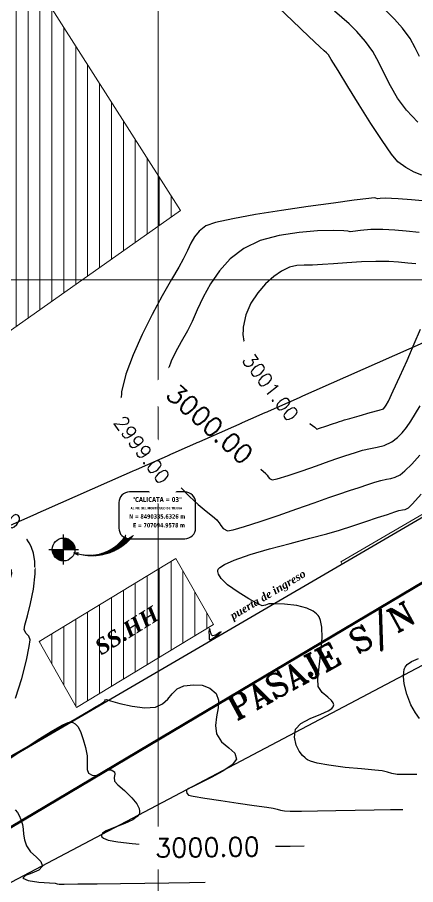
# Model space of a CAD drawing. Header units: metres. Extents: x 706106 to 709341, y 8490035 to 8490642.
# Drawn here: x 708962.58 to 708983.8, y 8490420.13 to 8490466.32 of the extents above; entities that cross this region are included whole.
import ezdxf
from ezdxf.enums import TextEntityAlignment as Align

# ---------------------------------------------------------------- set-up
doc = ezdxf.new("R2010")
doc.units = ezdxf.units.M
for name, color, linetype, lineweight in [('BLOQUES', 7, 'Continuous', 60), ('detalles', 84, 'Continuous', 25), ('V-INTEREG', 5, 'Continuous', 5)]:
    doc.layers.add(name, color=color, linetype=linetype, lineweight=lineweight)
for name, color, linetype in [('C-ANNO-MATC-TEXT', 150, 'Continuous'), ('C-PROP-BRNG', 92, 'Continuous'), ('C-ROAD-TEXT', 11, 'Continuous'), ('C-STRM-STRC', 170, 'Continuous'), ('C-TOPO', 7, 'Continuous'), ('C-TOPO-MAJR', 9, 'Continuous'), ('C-TOPO-MINR', 8, 'Continuous'), ('CALLES', 7, 'Continuous'), ('V-SITE-VEGE', 80, 'Continuous')]:
    doc.layers.add(name, color=color, linetype=linetype)
doc.styles.add('MtXpl_Palatino_Linot', font='')
doc.styles.add('MtXpl_Verdana', font='')
doc.styles.add('ROMANT', font='romant.shx')
doc.styles.get("Standard").update_dxf_attribs({"font": 'simplex.shx'})
doc.styles.get('MtXpl_Palatino_Linot').set_extended_font_data('Palatino Linotype', italic=True, bold=True)
doc.styles.get('MtXpl_Verdana').set_extended_font_data('Verdana', bold=True)
pattern_1 = [(90, (1871.6006, 294.6607), (-0.635, 0), [])]

# ---------------------------------------------------------------- blocks, each defined once
blk = doc.blocks.new('bm')
for p, q in [((0, -0.13), (0, 0.13)), ((-0.13, 0), (0.13, 0))]:
    blk.add_line(p, q)
at = {"const_width": 0.1}
for points in [[(0.05, 0, 0.414214), (0, 0.05, 1)], [(-0.05, 0, 0.414214), (0, -0.05, 1)]]:
    blk.add_lwpolyline(points, format="xyb", dxfattribs=at)
blk.add_circle((0, 0), 0.1)

msp = doc.modelspace()

# ---------------------------------------------------------------- hatches: boundary and pattern name
at = {"layer": 'V-INTEREG', "lineweight": 0}
h = msp.add_hatch(dxfattribs=at)
h.set_pattern_fill('ANSI31', color=8, scale=0.027191, angle=-212.68319, style=0)
h.set_pattern_definition([(192.31681, (708965.009731, 8490433.9479438), (0.0007250424, -0.003320663), [])])
edge = h.paths.add_edge_path()
edge.add_line((708968.7749, 8490438.7408), (708968.3823, 8490438.5019))
edge.add_line((708968.3823, 8490438.5019), (708968.3563, 8490438.7533))
edge.add_arc((708966.4007, 8490439.9893), 2.3134, 254.13277, 327.7053, ccw=False)
edge.add_arc((708966.5737, 8490440.4003), 2.7566, 253.01051, 322.9869)
h.paths.add_polyline_path([(708965.8457, 8490437.8161), (708965.7682, 8490437.764), (708965.8222, 8490437.678), (708965.5736, 8490437.8015)])

# ---------------------------------------------------------------- linework, layer by layer
at = {"elevation": 507.051, "flags": 128}
msp.add_lwpolyline([(708938.4334, 8490407.7151), (709017.3188, 8490449.3105), (709020.3086, 8490442.4641), (709027.3455, 8490402.3495)], dxfattribs=at)
at = {"layer": 'BLOQUES', "lineweight": 0, "elevation": 507.051, "flags": 128}
for points in [[(708940.3545, 8490470.9222), (708956.5226, 8490445.6383), (708971.2653, 8490456.0372), (708955.6117, 8490480.5847)], [(708979.8071, 8490437.33), (709011.8876, 8490456.0206), (709012.0448, 8490455.9386), (708979.8827, 8490437.2005)], [(708973.0259, 8490433.9921), (708971.0326, 8490437.5063), (708963.7446, 8490433.0801), (708965.7379, 8490429.5659)]]:
    msp.add_lwpolyline(points, close=True, dxfattribs=at)
at = {"layer": 'C-ANNO-MATC-TEXT', "lineweight": 0}
for p, q in [((708970.0854, 8490372.3495, 507.051), (708970.0854, 8490502.3495, 507.051)), ((708890.0854, 8490452.3495, 507.051), (709050.0854, 8490452.3495, 507.051))]:
    msp.add_line(p, q, dxfattribs=at)
at = {"layer": 'C-ROAD-TEXT', "color": 4, "linetype": 'Continuous', "lineweight": -3, "elevation": -13.4579}
msp.add_lwpolyline([(708967.9903, 8490440.479), (708967.9903, 8490439.121, 0.4142136), (708968.5567, 8490438.5546), (708971.5082, 8490438.5546, 0.4142136), (708972.0746, 8490439.121), (708972.0746, 8490440.479, 0.4142136), (708971.5082, 8490441.0454), (708968.5567, 8490441.0454, 0.4142136)], format="xyb", close=True, dxfattribs=at)
at = {"layer": 'C-TOPO', "color": 132, "linetype": 'Continuous', "lineweight": -3, "true_color": 0x00b8b8, "flags": 128}
for points, elevation in [([(708984.1293, 8490457.9104), (708983.7161, 8490458.0856), (708983.2756, 8490458.3238), (708982.8575, 8490458.6352), (708982.5144, 8490459.0443), (708982.0144, 8490459.7593), (708981.4187, 8490460.6706), (708980.7887, 8490461.6684), (708980.1857, 8490462.643), (708979.671, 8490463.4845), (708979.3059, 8490464.0833), (708979.1519, 8490464.3296), (708979.0476, 8490464.4344), (708978.9351, 8490464.5323), (708978.7049, 8490464.7495), (708978.1128, 8490465.3085), (708977.2362, 8490466.1356), (708976.1526, 8490467.1571)], 3505.051), ([(708983.9239, 8490460.7435), (708983.3077, 8490461.3807), (708982.8328, 8490462.026), (708982.4577, 8490462.6697), (708982.1411, 8490463.3025), (708981.8415, 8490463.9148), (708981.5176, 8490464.4972), (708981.1279, 8490465.0402), (708980.6608, 8490465.5676), (708980.2536, 8490465.9735), (708979.8701, 8490466.3135), (708979.4744, 8490466.6432)], 3504.051), ([(708984.001, 8490464.2353), (708983.7834, 8490464.7005), (708983.5073, 8490465.1994), (708983.1039, 8490465.7507), (708982.6701, 8490466.2285), (708982.1226, 8490466.774)], 3503.051), ([(708984.5307, 8490456.5077), (708983.5818, 8490456.6121), (708982.8647, 8490456.6608), (708982.5069, 8490456.6827), (708982.1867, 8490456.6937), (708981.9157, 8490456.671), (708981.7768, 8490456.6581), (708981.6881, 8490456.6882), (708981.5996, 8490456.716), (708981.3045, 8490456.6811), (708980.5345, 8490456.583), (708979.418, 8490456.4347), (708978.0834, 8490456.2492), (708976.6588, 8490456.0395), (708975.2728, 8490455.8188), (708974.0534, 8490455.6), (708973.1292, 8490455.3961), (708972.6284, 8490455.2203), (708972.2623, 8490454.9344), (708972.0139, 8490454.6317), (708971.8274, 8490454.2945), (708971.6473, 8490453.9052), (708971.4179, 8490453.446), (708971.1764, 8490453.0248), (708970.7877, 8490452.3553), (708970.3011, 8490451.4954), (708969.7663, 8490450.5033), (708969.2327, 8490449.4369), (708968.7497, 8490448.3544), (708968.3668, 8490447.3137), (708968.1335, 8490446.3728), (708968.0992, 8490445.5899), (708968.3132, 8490444.7485), (708968.7058, 8490443.9841), (708969.2182, 8490443.2956), (708969.7917, 8490442.6819), (708970.3676, 8490442.1421), (708970.8872, 8490441.6749), (708971.2917, 8490441.2793), (708971.7588, 8490440.8019), (708972.2192, 8490440.3834), (708972.6373, 8490440.0316), (708972.9771, 8490439.7545), (708973.203, 8490439.56), (708973.203, 8490439.56), (708973.2521, 8490439.5097), (708973.334, 8490439.4099), (708973.4307, 8490439.2669), (708973.551, 8490439.1039), (708973.7737, 8490438.9757), (708974.0734, 8490439.0252), (708974.6859, 8490439.2039), (708975.518, 8490439.4749), (708976.4761, 8490439.8015), (708977.4668, 8490440.1469), (708978.3968, 8490440.4742), (708979.1726, 8490440.7467), (708979.7008, 8490440.9274), (708980.2728, 8490441.116), (708980.7898, 8490441.2871), (708981.2451, 8490441.4375), (708981.6318, 8490441.5636), (708981.9434, 8490441.6623), (708982.2412, 8490441.733), (708982.4832, 8490441.7707), (708982.7117, 8490441.8284), (708982.9692, 8490441.959), (708983.2273, 8490442.1704), (708983.594, 8490442.5337), (708984.0299, 8490443.0119)], 3506.051), ([(708983.8198, 8490453.1975), (708983.3799, 8490453.2395), (708982.8924, 8490453.2897), (708982.3658, 8490453.3252), (708981.6816, 8490453.325), (708980.9132, 8490453.2983), (708980.134, 8490453.2545), (708979.4173, 8490453.2028), (708978.8365, 8490453.1527), (708978.3071, 8490453.1279), (708977.8642, 8490453.1311), (708977.4672, 8490453.1126), (708977.0757, 8490453.0224), (708976.6492, 8490452.8107), (708976.2416, 8490452.5163), (708975.808, 8490452.1235), (708975.3883, 8490451.6452), (708975.0225, 8490451.094), (708974.7504, 8490450.4829), (708974.612, 8490449.8244), (708974.612, 8490449.8244), (708974.6032, 8490449.6909), (708974.6024, 8490449.4354), (708974.6405, 8490449.0776), (708974.7568, 8490448.6389), (708974.9912, 8490448.1323), (708975.3032, 8490447.6459), (708975.6701, 8490447.1522), (708976.0691, 8490446.6233), (708976.5252, 8490446.0816), (708977.0378, 8490445.584), (708977.5455, 8490445.1537), (708977.987, 8490444.8144), (708978.3011, 8490444.5895), (708978.4265, 8490444.5026), (708978.4771, 8490444.4442), (708978.53, 8490444.3966), (708978.6827, 8490444.4411), (708979.0087, 8490444.5492), (708979.3641, 8490444.6694), (708979.6048, 8490444.7506), (708979.7501, 8490444.799), (708979.8654, 8490444.8376), (708980.0114, 8490444.8838), (708980.2901, 8490444.9636), (708980.7996, 8490445.1067), (708981.3765, 8490445.2698), (708981.8578, 8490445.4095), (708982.0801, 8490445.4823), (708982.1677, 8490445.5658), (708982.2387, 8490445.6684), (708982.3471, 8490445.8907), (708982.6022, 8490446.4313), (708982.9523, 8490447.1867), (708983.3457, 8490448.0535), (708983.731, 8490448.9283), (708984.0564, 8490449.7076)], 3508.051), ([(708983.8701, 8490425.9969), (708983.1804, 8490425.9935), (708982.822, 8490426.003), (708982.5313, 8490426.0546), (708982.3035, 8490426.1219), (708982.0142, 8490426.194), (708981.6246, 8490426.2366), (708980.9186, 8490426.297), (708980.0487, 8490426.3805), (708979.1673, 8490426.4924), (708978.5564, 8490426.6057), (708978.2042, 8490426.7065), (708978.0383, 8490426.7817), (708977.9796, 8490426.8219), (708977.9064, 8490426.8851), (708977.771, 8490427.0205), (708977.598, 8490427.2425), (708977.4309, 8490427.5647), (708977.34, 8490427.9891), (708977.4007, 8490428.4113), (708977.679, 8490428.7146), (708978.1786, 8490428.9758), (708978.7421, 8490429.2096), (708979.1331, 8490429.3868), (708979.3384, 8490429.5189), (708979.4146, 8490429.6083), (708979.4307, 8490429.6538), (708979.4353, 8490429.7093), (708979.4136, 8490429.8107), (708979.3186, 8490429.9466), (708979.1159, 8490430.1175), (708978.8276, 8490430.3584), (708978.6133, 8490430.686), (708978.5894, 8490431.0966), (708978.6582, 8490431.7365), (708978.7566, 8490432.4998), (708978.8217, 8490433.2806), (708978.8075, 8490433.8466), (708978.737, 8490434.2013), (708978.6539, 8490434.3919), (708978.6, 8490434.4709), (708978.5242, 8490434.5546), (708978.34, 8490434.6989), (708977.9998, 8490434.8635), (708977.4752, 8490435.0015), (708976.8088, 8490435.0767), (708976.2646, 8490435.0874), (708975.9862, 8490435.0801), (708975.7974, 8490435.0221), (708975.6206, 8490434.9891), (708975.3867, 8490435.0954), (708974.9171, 8490435.3498), (708974.3407, 8490435.7039), (708973.7862, 8490436.109), (708973.4449, 8490436.4373), (708973.2918, 8490436.6696), (708973.2542, 8490436.8121), (708973.2578, 8490436.8784), (708973.2755, 8490436.9275), (708973.3623, 8490437.0297), (708973.6094, 8490437.1915), (708974.1237, 8490437.4197), (708974.9927, 8490437.7167), (708976.0208, 8490438.0162), (708977.1091, 8490438.3071), (708978.1591, 8490438.5781), (708979.0719, 8490438.8181), (708979.7489, 8490439.0158), (708980.4547, 8490439.2478), (708981.1423, 8490439.4739), (708981.7718, 8490439.6808), (708982.3028, 8490439.8549), (708982.6954, 8490439.983), (708982.9095, 8490440.0516), (708983.0975, 8490440.093), (708983.2491, 8490440.1211), (708983.4137, 8490440.1974), (708983.6396, 8490440.4199), (708984.0996, 8490440.9209)], 3505.051), ([(708962.4875, 8490430.0617), (708962.8231, 8490431.1112), (708963.0693, 8490432.0824), (708963.2192, 8490432.8209), (708963.2662, 8490433.1721), (708963.1892, 8490433.3645), (708963.0512, 8490433.5116), (708962.944, 8490433.7114), (708962.9834, 8490433.9611), (708963.1172, 8490434.4466), (708963.2904, 8490435.1052), (708963.4481, 8490435.8741), (708963.5351, 8490436.6906), (708963.5169, 8490437.336), (708963.4336, 8490437.7943), (708963.3382, 8490438.0801), (708963.2773, 8490438.2156), (708963.2142, 8490438.3338), (708963.0553, 8490438.5808), (708962.7431, 8490438.9726), (708962.2117, 8490439.5184)], 3506.051), ([(708984.0108, 8490428.9901), (708983.7889, 8490429.2801), (708983.546, 8490429.7096), (708983.3264, 8490430.2759), (708983.1983, 8490430.8238), (708983.1605, 8490431.2121), (708983.1692, 8490431.4559), (708983.1924, 8490431.5892), (708983.2092, 8490431.6458), (708983.2441, 8490431.7219), (708983.3514, 8490431.8549), (708983.5831, 8490432.0143), (708983.9579, 8490432.1728)], 3504.051), ([(708962.2569, 8490426.9898), (708962.9444, 8490427.3887), (708963.8566, 8490427.9178), (708964.845, 8490428.4912), (708965.7613, 8490429.0231), (708966.457, 8490429.4274), (708966.7839, 8490429.6184), (708967.0055, 8490429.7526), (708967.1902, 8490429.8667), (708967.2682, 8490429.9173), (708967.2428, 8490429.9797), (708967.3387, 8490429.9856), (708967.5418, 8490429.9251), (708968.0431, 8490429.7884), (708968.7027, 8490429.6412), (708969.3809, 8490429.5494), (708969.9377, 8490429.5791), (708970.3152, 8490429.7548), (708970.5912, 8490430.0169), (708970.8293, 8490430.3046), (708971.0934, 8490430.5571), (708971.447, 8490430.7138), (708971.9583, 8490430.7811), (708972.43, 8490430.749), (708972.8428, 8490430.5984), (708973.1775, 8490430.3105), (708973.3034, 8490429.9672), (708973.2777, 8490429.5434), (708973.1899, 8490429.0766), (708973.1292, 8490428.6045), (708973.1851, 8490428.1648), (708973.4665, 8490427.7345), (708973.8452, 8490427.4181), (708974.1623, 8490427.136), (708974.2588, 8490426.809), (708974.0323, 8490426.5197), (708973.5343, 8490426.1813), (708972.9029, 8490425.8358), (708972.2766, 8490425.5252), (708971.8721, 8490425.3301), (708971.6715, 8490425.229), (708971.6033, 8490425.1882), (708971.5922, 8490425.1767), (708971.586, 8490425.1507), (708971.5868, 8490425.0929), (708971.616, 8490425.0023), (708971.6919, 8490424.9031), (708971.9514, 8490424.8475), (708972.5722, 8490424.7461), (708973.4146, 8490424.6174), (708974.339, 8490424.4799), (708975.2056, 8490424.3523), (708975.8747, 8490424.2529), (708976.2066, 8490424.2005), (708976.4247, 8490424.1461), (708976.5964, 8490424.0953), (708976.8156, 8490424.0564), (708977.108, 8490424.0505), (708977.7204, 8490424.0539), (708978.5636, 8490424.0641), (708979.5487, 8490424.079), (708980.5867, 8490424.0961), (708981.5884, 8490424.1131), (708982.4649, 8490424.1278), (708983.1272, 8490424.1377)], 3506.051), ([(708962.4612, 8490424.1126), (708962.5821, 8490423.9715), (708962.6694, 8490423.8099), (708962.7619, 8490423.5987), (708962.8528, 8490423.334), (708962.8934, 8490423.0967), (708962.9126, 8490422.8262), (708962.9538, 8490422.5256), (708963.0605, 8490422.1981), (708963.2895, 8490421.8882), (708963.5883, 8490421.6216), (708963.8369, 8490421.3736), (708963.9149, 8490421.1192), (708963.7192, 8490420.901), (708963.3534, 8490420.75), (708963.0076, 8490420.624), (708962.8722, 8490420.4809), (708963.1508, 8490420.3476), (708963.7252, 8490420.2688), (708964.3029, 8490420.2292), (708964.5913, 8490420.2134), (708964.6969, 8490420.1864), (708964.8028, 8490420.1634), (708965.0841, 8490420.1648), (708965.8019, 8490420.173), (708966.8366, 8490420.1862), (708968.0688, 8490420.2025), (708969.3791, 8490420.2203), (708970.6479, 8490420.2375), (708971.756, 8490420.2526), (708972.5837, 8490420.2635)], 3508.051)]:
    msp.add_lwpolyline(points, dxfattribs=dict(at, elevation=elevation))
at = {"layer": 'C-TOPO', "color": 20, "linetype": 'Continuous', "lineweight": -3, "elevation": 3507.051, "flags": 128}
for points in [[(708983.9821, 8490454.8719), (708983.291, 8490454.9296), (708982.6997, 8490454.9862), (708982.0535, 8490455.0308), (708981.4135, 8490455.017), (708980.8574, 8490454.9727), (708980.4626, 8490454.9261), (708980.3066, 8490454.9054), (708980.2508, 8490454.924), (708980.195, 8490454.9418), (708979.9776, 8490454.9523), (708979.4057, 8490454.9632), (708978.5766, 8490454.9459), (708977.5879, 8490454.8713), (708976.5371, 8490454.7106), (708975.5216, 8490454.4349), (708974.6388, 8490454.0155), (708973.9265, 8490453.4585), (708973.3437, 8490452.8147), (708972.8694, 8490452.1221), (708972.483, 8490451.4188), (708972.1637, 8490450.7427), (708971.8906, 8490450.1319), (708971.6431, 8490449.6242), (708971.3112, 8490449.0332), (708971.012, 8490448.4976), (708970.775, 8490448.0118), (708970.6499, 8490447.6554), (708970.6037, 8490447.4049), (708970.599, 8490447.2453), (708970.6052, 8490447.1675), (708970.6193, 8490447.0747), (708970.6622, 8490446.9083), (708970.7605, 8490446.6967), (708970.9462, 8490446.4583), (708971.2481, 8490446.1711), (708971.6036, 8490445.8195), (708971.9857, 8490445.4448), (708972.6294, 8490444.8546), (708973.4217, 8490444.145), (708974.2494, 8490443.4119), (708974.9995, 8490442.7512), (708975.559, 8490442.259), (708975.8147, 8490442.0313), (708975.8147, 8490442.0313), (708975.8437, 8490442.0016), (708975.8921, 8490441.9426), (708975.9493, 8490441.8582), (708976.0203, 8490441.7619), (708976.1518, 8490441.6862), (708976.4316, 8490441.7432), (708977.0073, 8490441.923), (708977.748, 8490442.174), (708978.523, 8490442.4447), (708979.2016, 8490442.6835), (708979.6528, 8490442.839), (708980.0247, 8490442.9627), (708980.3139, 8490443.0601), (708980.6037, 8490443.1555), (708980.9774, 8490443.2731), (708981.3878, 8490443.3677), (708981.7571, 8490443.4259), (708982.1233, 8490443.5196), (708982.5247, 8490443.7206), (708982.8341, 8490443.9488), (708983.0899, 8490444.1974), (708983.3184, 8490444.4817), (708983.5462, 8490444.8168), (708983.7998, 8490445.218), (708984.0438, 8490445.6308)], [(708962.1333, 8490426.8118), (708962.8798, 8490427.3122), (708963.6987, 8490427.8567), (708964.4784, 8490428.3492), (708964.9989, 8490428.6411), (708965.2915, 8490428.7682), (708965.4266, 8490428.7976), (708965.4735, 8490428.7935), (708965.5401, 8490428.7707), (708965.6584, 8490428.7029), (708965.8037, 8490428.5531), (708965.9512, 8490428.2827), (708966.0909, 8490427.8728), (708966.219, 8490427.4367), (708966.2977, 8490427.0027), (708966.3057, 8490426.5949), (708966.3082, 8490426.265), (708966.3709, 8490426.0648), (708966.5601, 8490425.9621), (708966.7849, 8490425.9448), (708966.9902, 8490425.9774), (708967.1246, 8490426.0594), (708967.2201, 8490426.1705), (708967.3465, 8490426.2453), (708967.5786, 8490426.2536), (708967.755, 8490426.1501), (708967.7803, 8490426.0126), (708967.7454, 8490425.8386), (708967.7568, 8490425.6436), (708967.9327, 8490425.4515), (708968.2871, 8490425.1446), (708968.6866, 8490424.7658), (708968.9489, 8490424.4398), (708969.0674, 8490424.1964), (708969.0932, 8490424.0397), (708969.0869, 8490423.9641), (708969.0648, 8490423.8916), (708968.9724, 8490423.758), (708968.7361, 8490423.5823), (708968.3025, 8490423.3834), (708967.7073, 8490423.168), (708967.3075, 8490423.0023), (708967.1164, 8490422.871), (708967.0635, 8490422.7762), (708967.0641, 8490422.7259), (708967.0824, 8490422.6843), (708967.1733, 8490422.6082), (708967.4262, 8490422.5108), (708967.926, 8490422.4089), (708968.6948, 8490422.3192), (708969.4718, 8490422.2622), (708970.0942, 8490422.2281), (708970.399, 8490422.2069), (708970.6037, 8490422.1526), (708970.8092, 8490422.1099), (708971.1008, 8490422.1071), (708971.7681, 8490422.1127), (708972.7074, 8490422.1244), (708973.815, 8490422.1401), (708974.9872, 8490422.1577), (708976.1205, 8490422.1751), (708977.1111, 8490422.1901), (708977.8554, 8490422.2006)]]:
    msp.add_lwpolyline(points, dxfattribs=at)
at = {"layer": 'C-TOPO', "color": 132, "linetype": 'Continuous', "lineweight": -3, "true_color": 0x00b8b8, "elevation": 3505.051, "flags": 128}
msp.add_lwpolyline([(708972.9827, 8490433.3806), (708972.9598, 8490433.3941), (708972.9237, 8490433.4419), (708972.8882, 8490433.5463), (708972.8593, 8490433.6947), (708972.8171, 8490433.7835), (708972.7868, 8490433.626), (708972.7945, 8490433.3447), (708972.8072, 8490433.1917), (708972.8851, 8490433.1807), (708973.0399, 8490433.2814), (708973.3145, 8490433.4747), (708973.4468, 8490433.603), (708973.3423, 8490433.554), (708973.1523, 8490433.4267), (708972.9827, 8490433.3806)], close=True, dxfattribs=at)
at = {"layer": 'V-SITE-VEGE', "elevation": 507.051, "flags": 128}
msp.add_lwpolyline([(708956.7574, 8490423.7273), (708925.1357, 8490470.628), (708946.5048, 8490490.1233), (709012.0448, 8490455.9386), (708956.7574, 8490423.7273)], dxfattribs=at)

# ---------------------------------------------------------------- block references
at = {"layer": 'detalles', "linetype": 'Continuous', "xscale": 6.096, "yscale": 6.096, "zscale": 6.096}
msp.add_blockref('bm', (708965.043, 8490437.9823, 507.051), dxfattribs=at)

# ---------------------------------------------------------------- texts
at = {"layer": 'C-PROP-BRNG', "color": 0, "style": 'MtXpl_Palatino_Linot'}
msp.add_text('puerta de ingreso', height=0.421875, rotation=30.84431, dxfattribs=at).set_placement((708974.0733, 8490434.2326, -990.449))
at = {"layer": 'C-PROP-BRNG', "color": 42, "style": 'MtXpl_Palatino_Linot'}
msp.add_text('SS.HH', height=0.84375, rotation=31.79208, dxfattribs=at).set_placement((708967.0486, 8490432.3334, 507.051))
at = {"layer": 'C-ROAD-TEXT', "color": 6, "style": 'MtXpl_Verdana', "width": 0.75}
for s, height, p in [('"CALICATA = 03"', 0.257812, (708968.709, 8490440.516, -76.8392)), ('N = 8490335.6326 m', 0.234375, (708968.5406, 8490439.6237, -13.4579)), ('AL PIE DEL MONTÍCULO DE TIERRA ', 0.130913, (708968.6144, 8490440.1188, 53.6364)), ('E = 707094.9578 m', 0.234375, (708968.7441, 8490439.1564, -13.4579))]:
    msp.add_text(s, height=height, dxfattribs=at).set_placement(p)
at = {"layer": 'CALLES', "style": 'ROMANT'}
msp.add_text('PASAJE S/N', height=1.275, rotation=28.6698, dxfattribs=at).set_placement((708978.8167, 8490431.9797, 507.051), align=Align.MIDDLE)

# ---------------------------------------------------------------- next in the draw order: texts
at = {"layer": 'C-TOPO-MAJR', "color": 5, "linetype": 'Continuous', "lineweight": -3, "insert": (708972.7074, 8490422.1244, 3507.051), "char_height": 1, "width": 5.96381, "attachment_point": 5, "rotation": 0.81318, "bg_fill": 3, "box_fill_scale": 1.635, "bg_fill_color": 256, "bg_fill_true_color": 13158600, "bg_fill_transparency": 0}
msp.add_mtext('3000.00', dxfattribs=at)
at = {"layer": 'C-TOPO-MINR', "color": 171, "linetype": 'Continuous', "lineweight": -3, "true_color": 0x7070ff, "char_height": 0.75, "attachment_point": 5, "bg_fill": 3, "box_fill_scale": 1.846667, "bg_fill_color": 256, "bg_fill_true_color": 13158600, "bg_fill_transparency": 0}
for s, insert, width, rotation in [('3001.00', (708976.0691, 8490446.6233, 3508.051), 4.328571, 307.03076), ('2999.00', (708960.9652, 8490440.5261, 3506.051), 4.472857, 324.11238)]:
    msp.add_mtext(s, dxfattribs=dict(at, insert=insert, width=width, rotation=rotation))

# ---------------------------------------------------------------- next in the draw order: texts
at = {"layer": 'C-TOPO-MAJR', "color": 5, "linetype": 'Continuous', "lineweight": -3, "char_height": 1, "width": 5.96381, "attachment_point": 5, "bg_fill": 3, "box_fill_scale": 1.635, "bg_fill_color": 256, "bg_fill_true_color": 13158600, "bg_fill_transparency": 0}
for insert, rotation in [((708972.8395, 8490444.6665, 3507.051), 318.14839), ((708959.7879, 8490437.5799, 3507.051), 333.88976)]:
    msp.add_mtext('3000.00', dxfattribs=dict(at, insert=insert, rotation=rotation))

# ---------------------------------------------------------------- next in the draw order: hatches: boundary and pattern name
at = {"layer": 'BLOQUES', "lineweight": 0}
h = msp.add_hatch(dxfattribs=at)
h.set_pattern_fill('ANSI31', color=256, scale=0.2, angle=45)
h.set_pattern_definition(pattern_1)
h.paths.add_polyline_path([(708973.0259, 8490433.9921), (708971.0326, 8490437.5063), (708963.7446, 8490433.0801), (708965.7379, 8490429.5659)])
h.paths.add_polyline_path([(708966.9908, 8490432.0073), (708970.449, 8490434.1509), (708969.7506, 8490435.2777), (708966.2923, 8490433.1342)], flags=24)

# ---------------------------------------------------------------- next in the draw order: texts
at = {"layer": 'C-TOPO-MINR', "color": 171, "linetype": 'Continuous', "lineweight": -3, "true_color": 0x7070ff, "insert": (708969.2182, 8490443.2956, 3506.051), "char_height": 0.75, "width": 4.472857, "attachment_point": 5, "rotation": 306.65822, "bg_fill": 3, "box_fill_scale": 1.846667, "bg_fill_color": 256, "bg_fill_true_color": 13158600, "bg_fill_transparency": 0}
msp.add_mtext('2999.00', dxfattribs=at)

# ---------------------------------------------------------------- next in the draw order: hatches: boundary and pattern name
at = {"layer": 'BLOQUES', "lineweight": 0}
h = msp.add_hatch(dxfattribs=at)
h.set_pattern_fill('ANSI31', color=256, scale=0.2, angle=45)
h.set_pattern_definition(pattern_1)
h.paths.add_polyline_path([(708940.3545, 8490470.9222), (708956.5226, 8490445.6383), (708971.2653, 8490456.0372), (708955.6117, 8490480.5847)])
h.paths.add_polyline_path([(708950.8527, 8490462.0173), (708962.0978, 8490464.0654), (708961.8601, 8490465.3706), (708950.615, 8490463.3225)], flags=24)
h.paths.add_polyline_path([(708944.6448, 8490454.625), (708937.7683, 8490464.8681), (708936.3541, 8490463.9186), (708943.2306, 8490453.6756)], flags=24)
h.paths.add_polyline_path([(708939.7255, 8490477.553), (708948.6779, 8490486.4318), (708947.4784, 8490487.6412), (708938.526, 8490478.7624)], flags=24)

# ---------------------------------------------------------------- next in the draw order: linework, layer by layer
at = {"elevation": 3510.051, "flags": 128}
msp.add_lwpolyline([(708945.403, 8490431.8538), (709008.9276, 8490459.9193)], dxfattribs=at)
at = {"layer": 'C-STRM-STRC', "lineweight": 40, "elevation": 507.051, "flags": 128}
msp.add_lwpolyline([(708925.1357, 8490470.628), (708946.5048, 8490490.1233), (709014.8796, 8490454.46), (708958.5714, 8490421.0368), (708925.1357, 8490470.628)], dxfattribs=at)

doc.saveas('drawing.dxf')
